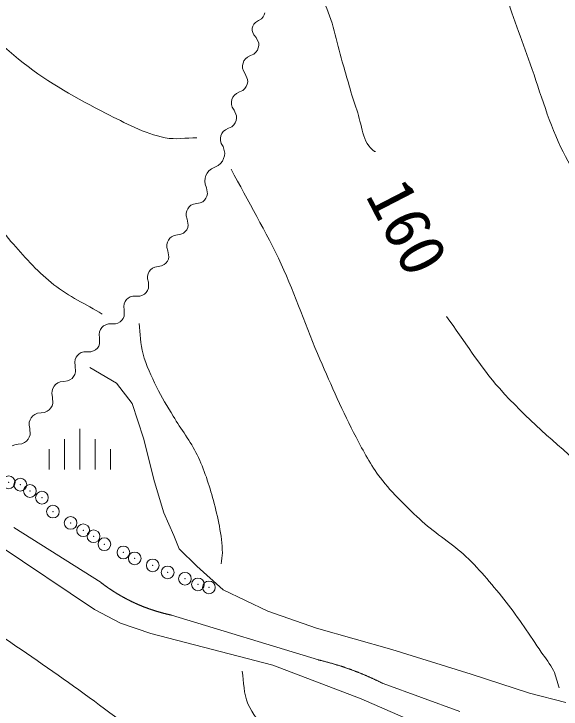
# Model space of a CAD drawing. Units: millimetres, scale not verified. Extents: x 40000 to 680000, y 20000 to 380000.
# Drawn here: x 505157 to 526668, y 270183 to 297528 of the extents above; entities that cross this region are included whole.
import ezdxf
from ezdxf.enums import TextEntityAlignment as Align

# ---------------------------------------------------------------- set-up
doc = ezdxf.new("R2010")
doc.units = ezdxf.units.MM
doc.header["$LTSCALE"] = 1000
doc.header["$PDMODE"] = 32
doc.header["$PDSIZE"] = 500
doc.linetypes.add('CHAIN', pattern=[18.5, 12, -1.5, 3.5, -1.5])
doc.layers.add('M-BGD', color=7, linetype='Continuous', lineweight=13)
doc.layers.add('M-BMK', color=2, linetype='CHAIN', lineweight=13)
doc.styles.add('ＭＳ ゴシック', font='')
doc.styles.get('ＭＳ ゴシック').set_extended_font_data('MS Gothic')

msp = doc.modelspace()

# ---------------------------------------------------------------- linework, layer by layer
at = {"layer": 'M-BGD'}
for p, q in [((514994, 297486), (515015, 297567)), ((514659, 297195), (514772, 297264)), ((514772, 297264), (514884, 297333)), ((514884, 297333), (514952, 297407)), ((514952, 297407), (514994, 297486)), ((514528, 296961), (514549, 297042)), ((514549, 297042), (514591, 297121)), ((514591, 297121), (514659, 297195)), ((514527, 296877), (514528, 296961)), ((514546, 296790), (514527, 296877)), ((514592, 296700), (514546, 296790)), ((514681, 296604), (514592, 296700)), ((514779, 296379), (514681, 296604)), ((514727, 296102), (514764, 296188)), ((514764, 296188), (514782, 296281)), ((514782, 296281), (514779, 296379)), ((514340, 295830), (514464, 295889)), ((514464, 295889), (514588, 295949)), ((514588, 295949), (514671, 296022)), ((514671, 296022), (514727, 296102)), ((514164, 295590), (514201, 295677)), ((514201, 295677), (514257, 295757)), ((514257, 295757), (514340, 295830)), ((514146, 295498), (514164, 295590)), ((514149, 295400), (514146, 295498)), ((514177, 295294), (514149, 295400)), ((514247, 295175), (514177, 295294)), ((514345, 294950), (514247, 295175)), ((514330, 294760), (514348, 294852)), ((514348, 294852), (514345, 294950)), ((514030, 294460), (514154, 294520)), ((514154, 294520), (514237, 294593)), ((514237, 294593), (514293, 294673)), ((514293, 294673), (514330, 294760)), ((513730, 294161), (513767, 294248)), ((513767, 294248), (513823, 294328)), ((513823, 294328), (513905, 294401)), ((513905, 294401), (514030, 294460)), ((513712, 294069), (513730, 294161)), ((513715, 293971), (513712, 294069)), ((513743, 293865), (513715, 293971)), ((513813, 293746), (513743, 293865)), ((513911, 293521), (513813, 293746)), ((513896, 293331), (513913, 293423)), ((513913, 293423), (513911, 293521)), ((513720, 293091), (513802, 293164)), ((513802, 293164), (513859, 293244)), ((513859, 293244), (513896, 293331)), ((513332, 292819), (513389, 292899)), ((513389, 292899), (513471, 292972)), ((513471, 292972), (513596, 293032)), ((513596, 293032), (513720, 293091)), ((513278, 292640), (513296, 292732)), ((513281, 292542), (513278, 292640)), ((513296, 292732), (513332, 292819)), ((513309, 292436), (513281, 292542)), ((513379, 292317), (513309, 292436)), ((513445, 292054), (513379, 292317)), ((513433, 291941), (513445, 292054)), ((513352, 291738), (513402, 291836)), ((513402, 291836), (513433, 291941)), ((512918, 291439), (513053, 291503)), ((513053, 291503), (513188, 291567)), ((513188, 291567), (513282, 291648)), ((513282, 291648), (513352, 291738)), ((512705, 291171), (512755, 291269)), ((512755, 291269), (512824, 291359)), ((512824, 291359), (512918, 291439)), ((512661, 290952), (512673, 291065)), ((512674, 290829), (512661, 290952)), ((512673, 291065), (512705, 291171)), ((512728, 290689), (512674, 290829)), ((512768, 290451), (512728, 290689)), ((512747, 290358), (512768, 290451)), ((512482, 290095), (512579, 290142)), ((512579, 290142), (512653, 290203)), ((512653, 290203), (512708, 290275)), ((512708, 290275), (512747, 290358)), ((511949, 289783), (511988, 289866)), ((511988, 289866), (512044, 289938)), ((512044, 289938), (512117, 289999)), ((512117, 289999), (512214, 290047)), ((512214, 290047), (512348, 290071)), ((512348, 290071), (512482, 290095)), ((511928, 289690), (511949, 289783)), ((511929, 289583), (511928, 289690)), ((511969, 289452), (511929, 289583)), ((512009, 289214), (511969, 289452)), ((511893, 288966), (511949, 289038)), ((511949, 289038), (511988, 289121)), ((511988, 289121), (512009, 289214)), ((511358, 288762), (511455, 288809)), ((511455, 288809), (511589, 288833)), ((511589, 288833), (511723, 288858)), ((511723, 288858), (511820, 288905)), ((511820, 288905), (511893, 288966)), ((511169, 288453), (511190, 288546)), ((511190, 288546), (511229, 288629)), ((511229, 288629), (511285, 288701)), ((511285, 288701), (511358, 288762)), ((511170, 288345), (511169, 288453)), ((511209, 288215), (511170, 288345)), ((511250, 287977), (511209, 288215)), ((511229, 287883), (511250, 287977)), ((511060, 287668), (511134, 287729)), ((511134, 287729), (511190, 287801)), ((511190, 287801), (511229, 287883)), ((510470, 287392), (510525, 287464)), ((510525, 287464), (510599, 287525)), ((510599, 287525), (510696, 287572)), ((510696, 287572), (510830, 287596)), ((510830, 287596), (510964, 287620)), ((510964, 287620), (511060, 287668)), ((510409, 287216), (510431, 287309)), ((510411, 287108), (510409, 287216)), ((510431, 287309), (510470, 287392)), ((510450, 286978), (510411, 287108)), ((510450, 286736), (510450, 286978)), ((510360, 286572), (510413, 286647)), ((510413, 286647), (510450, 286736)), ((509579, 286288), (509647, 286350)), ((509647, 286350), (509730, 286398)), ((509730, 286398), (509833, 286428)), ((509833, 286428), (509970, 286430)), ((509970, 286430), (510106, 286431)), ((510106, 286431), (510210, 286462)), ((510210, 286462), (510293, 286510)), ((510293, 286510), (510360, 286572)), ((509473, 286018), (509490, 286124)), ((509490, 286124), (509526, 286213)), ((509526, 286213), (509579, 286288)), ((509489, 285882), (509473, 286018)), ((509489, 285640), (509489, 285882)), ((509399, 285476), (509452, 285551)), ((509452, 285551), (509489, 285640)), ((508618, 285192), (508685, 285254)), ((508685, 285254), (508769, 285302)), ((508769, 285302), (508872, 285333)), ((508872, 285333), (509009, 285334)), ((509009, 285334), (509145, 285336)), ((509145, 285336), (509248, 285366)), ((509248, 285366), (509332, 285414)), ((509332, 285414), (509399, 285476)), ((508512, 284922), (508528, 285028)), ((508528, 285028), (508565, 285117)), ((508565, 285117), (508618, 285192)), ((508528, 284786), (508512, 284922)), ((508527, 284545), (508528, 284786)), ((508438, 284381), (508491, 284456)), ((508491, 284456), (508527, 284545)), ((507657, 284097), (507724, 284159)), ((507724, 284159), (507807, 284207)), ((507807, 284207), (507911, 284237)), ((507911, 284237), (508047, 284239)), ((508047, 284239), (508184, 284240)), ((508184, 284240), (508287, 284271)), ((508287, 284271), (508370, 284319)), ((508370, 284319), (508438, 284381)), ((507550, 283826), (507567, 283933)), ((507567, 283933), (507604, 284022)), ((507604, 284022), (507657, 284097)), ((507567, 283691), (507550, 283826)), ((507584, 283443), (507567, 283691)), ((508146, 283625), (509191, 283005)), ((507505, 283265), (507553, 283348)), ((507553, 283348), (507584, 283443)), ((506878, 283012), (506981, 283056)), ((506981, 283056), (507119, 283073)), ((507119, 283073), (507258, 283091)), ((507258, 283091), (507360, 283134)), ((507360, 283134), (507441, 283193)), ((507441, 283193), (507505, 283265)), ((506655, 282703), (506686, 282799)), ((506686, 282799), (506734, 282882)), ((506734, 282882), (506797, 282953)), ((506797, 282953), (506878, 283012)), ((509191, 283005), (509811, 282208)), ((506645, 282592), (506655, 282703)), ((506672, 282455), (506645, 282592)), ((506658, 282112), (506689, 282208)), ((506689, 282208), (506672, 282455)), ((509811, 282208), (510254, 280843)), ((506465, 281899), (506546, 281958)), ((506546, 281958), (506610, 282029)), ((506610, 282029), (506658, 282112)), ((505839, 281646), (505903, 281717)), ((505903, 281717), (505984, 281777)), ((505984, 281777), (506086, 281820)), ((506086, 281820), (506224, 281838)), ((506224, 281838), (506363, 281855)), ((506363, 281855), (506465, 281899)), ((505751, 281357), (505760, 281468)), ((505760, 281468), (505791, 281563)), ((505791, 281563), (505839, 281646)), ((505777, 281220), (505751, 281357)), ((505794, 280972), (505777, 281220)), ((507749, 281203), (507749, 279603)), ((505715, 280794), (505763, 280877)), ((505763, 280877), (505794, 280972)), ((510254, 280843), (510679, 279125)), ((505089, 280541), (505191, 280584)), ((505191, 280584), (505330, 280602)), ((505330, 280602), (505468, 280620)), ((505468, 280620), (505570, 280663)), ((505570, 280663), (505651, 280722)), ((505651, 280722), (505715, 280794)), ((507149, 279603), (507149, 280803)), ((508349, 279603), (508349, 280803)), ((506549, 280403), (506549, 279603)), ((508949, 280403), (508949, 279603)), ((510679, 279125), (511051, 277902)), ((511051, 277902), (511441, 277016)), ((503716, 277191), (508320, 274106)), ((511441, 277016), (511654, 276485)), ((511654, 276485), (512345, 275811)), ((512345, 275811), (513389, 274871)), ((513389, 274871), (515143, 274039)), ((508320, 274106), (509348, 273569)), ((515143, 274039), (517057, 273365)), ((509348, 273569), (510533, 273154)), ((517057, 273365), (520016, 272532)), ((510533, 273154), (515342, 271909)), ((520016, 272532), (523134, 271558)), ((515342, 271909), (518812, 270584)), ((523134, 271558), (525420, 270814)), ((525420, 270814), (526855, 270442)), ((518812, 270584), (523383, 268599))]:
    msp.add_line(p, q, dxfattribs=at)
for points, knots in [([(508626, 285722), (507994, 286106), (507312, 286418), (506730, 286874), (506139, 287338), (505627, 287901), (505135, 288469), (504619, 289065), (504225, 289760), (503718, 290365), (503307, 290855), (502872, 291326), (502407, 291764), (501836, 292303), (501228, 292802), (500599, 293270), (499906, 293787), (499167, 294240), (498438, 294706), (497725, 295161), (496962, 295539), (496276, 296034), (495875, 296324), (495493, 296643), (495142, 296991), (494729, 297402), (494328, 297834), (494008, 298320), (493545, 299024), (493206, 299806), (492892, 300588), (492564, 301404), (492309, 302251), (492095, 303104), (491860, 304036), (491696, 304987), (491563, 305939), (491430, 306896), (491337, 307861), (491297, 308827), (491274, 309411), (491264, 309999), (491315, 310581), (491463, 312275), (491854, 313938), (492148, 315613), (492400, 317051), (492668, 318486), (492945, 319919), (493064, 320534), (493249, 321138), (493317, 321761), (493422, 322718), (493411, 323687), (493370, 324649), (493344, 325278), (493323, 325915), (493176, 326527), (493053, 327038), (492871, 327543), (492609, 327998), (492294, 328544), (491856, 329013), (491421, 329469), (490696, 330228), (489849, 330861), (489065, 331559), (488444, 332113), (487879, 332737), (487205, 333225), (486735, 333565), (486229, 333860), (485698, 334093), (485234, 334298), (484741, 334443), (484246, 334554), (483676, 334681), (483092, 334756), (482509, 334784), (481683, 334825), (480855, 334735), (480029, 334700), (479232, 334666), (478434, 334652), (477641, 334576), (476831, 334498), (476021, 334394), (475223, 334235), (474333, 334058), (473455, 333819), (472587, 333553), (471349, 333173), (470134, 332720), (468928, 332250), (467621, 331741), (466334, 331179), (465052, 330607), (463562, 329942), (462072, 329273), (460618, 328530), (459955, 328191), (459338, 327763), (458665, 327444), (457931, 327097), (457169, 326810), (456401, 326545), (455434, 326211), (454442, 325950), (453456, 325677), (452581, 325435), (451706, 325193), (450820, 324995), (450112, 324837), (449400, 324687), (448681, 324592), (448013, 324503), (447339, 324423), (446665, 324437), (445968, 324451), (445252, 324471), (444588, 324685), (443958, 324888), (443401, 325277), (442851, 325646), (442400, 325949), (441946, 326266), (441580, 326669), (441339, 326935), (441293, 327376), (440991, 327568)], [0, 0, 0, 0, 1, 1, 1, 2, 2, 2, 3, 3, 3, 4, 4, 4, 5, 5, 5, 6, 6, 6, 7, 7, 7, 8, 8, 8, 9, 9, 9, 10, 10, 10, 11, 11, 11, 12, 12, 12, 13, 13, 13, 14, 14, 14, 15, 15, 15, 16, 16, 16, 17, 17, 17, 18, 18, 18, 19, 19, 19, 20, 20, 20, 21, 21, 21, 22, 22, 22, 23, 23, 23, 24, 24, 24, 25, 25, 25, 26, 26, 26, 27, 27, 27, 28, 28, 28, 29, 29, 29, 30, 30, 30, 31, 31, 31, 32, 32, 32, 33, 33, 33, 34, 34, 34, 35, 35, 35, 36, 36, 36, 37, 37, 37, 38, 38, 38, 39, 39, 39, 40, 40, 40, 41, 41, 41, 42, 42, 42, 43, 43, 43, 43]), ([(498840, 332080), (499035, 330775), (499272, 329475), (499425, 328164), (499588, 326769), (499730, 325369), (499779, 323965), (499846, 322039), (499799, 320109), (499695, 318184), (499613, 316674), (499460, 315167), (499269, 313666), (499152, 312736), (498974, 311813), (498826, 310887), (498733, 310308), (498605, 309734), (498547, 309151), (498496, 308646), (498450, 308137), (498485, 307631), (498537, 306877), (498702, 306132), (498888, 305399), (499099, 304566), (499353, 303738), (499694, 302949), (500054, 302117), (500496, 301317), (500996, 300562), (501529, 299759), (502151, 299016), (502795, 298298), (503649, 297346), (504516, 296388), (505523, 295601), (506525, 294818), (507646, 294192), (508779, 293616), (509527, 293237), (510282, 292818), (511105, 292655), (511510, 292575), (511931, 292655), (512345, 292655)], [0, 0, 0, 0, 1, 1, 1, 2, 2, 2, 3, 3, 3, 4, 4, 4, 5, 5, 5, 6, 6, 6, 7, 7, 7, 8, 8, 8, 9, 9, 9, 10, 10, 10, 11, 11, 11, 12, 12, 12, 13, 13, 13, 14, 14, 14, 15, 15, 15, 15]), ([(521914, 306218), (522261, 305404), (522643, 304605), (522957, 303777), (523253, 302996), (523517, 302202), (523746, 301398), (524019, 300444), (524164, 299456), (524441, 298503), (524730, 297508), (525101, 296538), (525451, 295562), (525867, 294401), (526197, 293201), (526747, 292097), (527213, 291163), (527832, 290312), (528431, 289457), (529202, 288356), (529987, 287257), (530888, 286259), (531946, 285086), (533122, 284021), (534329, 283003), (534882, 282536), (535465, 282104), (536066, 281701), (537116, 280994), (538189, 280311), (539322, 279747), (540631, 279095), (542029, 278637), (543391, 278104), (544503, 277668), (545636, 277287), (546740, 276832), (546947, 276747), (547152, 276659), (547356, 276568)], [0, 0, 0, 0, 1, 1, 1, 2, 2, 2, 3, 3, 3, 4, 4, 4, 5, 5, 5, 6, 6, 6, 7, 7, 7, 8, 8, 8, 9, 9, 9, 10, 10, 10, 11, 11, 11, 12, 12, 12, 13, 13, 13, 13]), ([(515718, 299966), (516252, 299318), (516918, 298760), (517318, 298022), (517713, 297293), (517819, 296441), (518064, 295648), (518258, 295016), (518412, 294371), (518637, 293749), (518840, 293192), (518840, 292440), (519335, 292113), (519343, 292108), (519355, 292113), (519366, 292113)], [0, 0, 0, 0, 1, 1, 1, 2, 2, 2, 3, 3, 3, 4, 4, 4, 5, 5, 5, 5]), ([(513698, 291418), (514354, 290172), (515071, 288956), (515665, 287680), (516233, 286460), (516652, 285175), (517189, 283941), (517637, 282909), (518079, 281871), (518606, 280876), (518896, 280328), (519186, 279774), (519563, 279281), (520045, 278650), (520625, 278099), (521211, 277562), (521753, 277066), (522398, 276688), (522929, 276180), (523504, 275631), (524014, 275015), (524506, 274391), (525002, 273762), (525437, 273087), (525888, 272424), (526051, 272184), (526240, 271959), (526367, 271698), (526471, 271483), (526517, 271244), (526592, 271017)], [0, 0, 0, 0, 1, 1, 1, 2, 2, 2, 3, 3, 3, 4, 4, 4, 5, 5, 5, 6, 6, 6, 7, 7, 7, 8, 8, 8, 9, 9, 9, 10, 10, 10, 10]), ([(518069, 258999), (517676, 259960), (517393, 260974), (516891, 261883), (516299, 262952), (515550, 263934), (514751, 264859), (513858, 265894), (512829, 266806), (511805, 267712), (510881, 268530), (509910, 269295), (508925, 270040), (506785, 271657), (504527, 273111), (502352, 274682), (500852, 275765), (499345, 276839), (497887, 277977), (497192, 278520), (496495, 279062), (495849, 279661), (495362, 280112), (494886, 280580), (494467, 281096), (493878, 281822), (493335, 282594), (492890, 283417), (492488, 284160), (492199, 284960), (491916, 285756), (491727, 286286), (491513, 286817), (491432, 287374), (491407, 287551), (491433, 287731), (491434, 287909)], [0, 0, 0, 0, 1, 1, 1, 2, 2, 2, 3, 3, 3, 4, 4, 4, 5, 5, 5, 6, 6, 6, 7, 7, 7, 8, 8, 8, 9, 9, 9, 10, 10, 10, 11, 11, 11, 12, 12, 12, 12]), ([(522162, 285625), (522859, 284680), (523473, 283667), (524253, 282790), (525275, 281641), (526452, 280636), (527619, 279636), (528891, 278546), (530160, 277435), (531575, 276540), (532630, 275873), (533802, 275413), (534924, 274865), (535788, 274444), (536687, 274092), (537528, 273625), (538183, 273262), (538833, 272880), (539420, 272416), (539811, 272106), (540151, 271734), (540495, 271372), (540690, 271168), (540868, 270949), (541055, 270738)], [0, 0, 0, 0, 1, 1, 1, 2, 2, 2, 3, 3, 3, 4, 4, 4, 5, 5, 5, 6, 6, 6, 7, 7, 7, 8, 8, 8, 8]), ([(510075, 285354), (510128, 284953), (510130, 284541), (510234, 284149), (510354, 283699), (510561, 283275), (510766, 282856), (510959, 282459), (511196, 282084), (511421, 281704), (511725, 281191), (512102, 280718), (512360, 280181), (512634, 279610), (512837, 279004), (512998, 278391), (513175, 277719), (513335, 277031), (513353, 276336), (513356, 276187), (513317, 276040), (513299, 275893)], [0, 0, 0, 0, 1, 1, 1, 2, 2, 2, 3, 3, 3, 4, 4, 4, 5, 5, 5, 6, 6, 6, 7, 7, 7, 7]), ([(514128, 271671), (514205, 271246), (514179, 270788), (514359, 270395), (514719, 269608), (515386, 268996), (515989, 268375), (516655, 267691), (517433, 267125), (518168, 266515), (518944, 265872), (519751, 265266), (520525, 264619), (521305, 263967), (522091, 263318), (522828, 262617), (523779, 261713), (524690, 260766), (525557, 259782), (525943, 259344), (526323, 258898), (526655, 258418), (527257, 257549), (527772, 256622), (528268, 255689), (528681, 254910), (529060, 254111), (529402, 253297), (529614, 252792), (529828, 252285), (529969, 251756), (530105, 251241), (530225, 250712), (530234, 250179), (530240, 249863), (530152, 249553), (530110, 249240)], [0, 0, 0, 0, 1, 1, 1, 2, 2, 2, 3, 3, 3, 4, 4, 4, 5, 5, 5, 6, 6, 6, 7, 7, 7, 8, 8, 8, 9, 9, 9, 10, 10, 10, 11, 11, 11, 12, 12, 12, 12])]:
    msp.add_open_spline(points, degree=3, knots=knots, dxfattribs=at)
for p in [(504952, 279102), (505409, 279010), (505788, 278762), (506259, 278500), (506690, 277951), (507383, 277507), (507880, 277219), (508286, 276984), (508717, 276670), (509462, 276343), (509907, 276108), (510613, 275833), (511201, 275559), (511881, 275310), (512391, 275088), (512822, 274970)]:
    msp.add_point(p, dxfattribs=at)
at = {"layer": 'M-BMK'}
for p, q in [((505157, 277327), (508584, 275157)), ((511348, 273881), (517128, 272118)), ((519677, 271185), (522689, 270095))]:
    msp.add_line(p, q, dxfattribs=at)
for centre, radius, start, end in [((512755, 280562), 6828, 232.3436, 258.1061), ((514490, 260967), 11459, 63.0881, 76.6898)]:
    msp.add_arc(centre, radius, start, end, dxfattribs=at)

# ---------------------------------------------------------------- texts
at = {"layer": 'M-BGD', "style": 'ＭＳ ゴシック'}
msp.add_text('160', height=1833, rotation=297.348, dxfattribs=at).set_placement((518472, 290128), align=Align.BOTTOM_LEFT)

doc.saveas('drawing.dxf')
